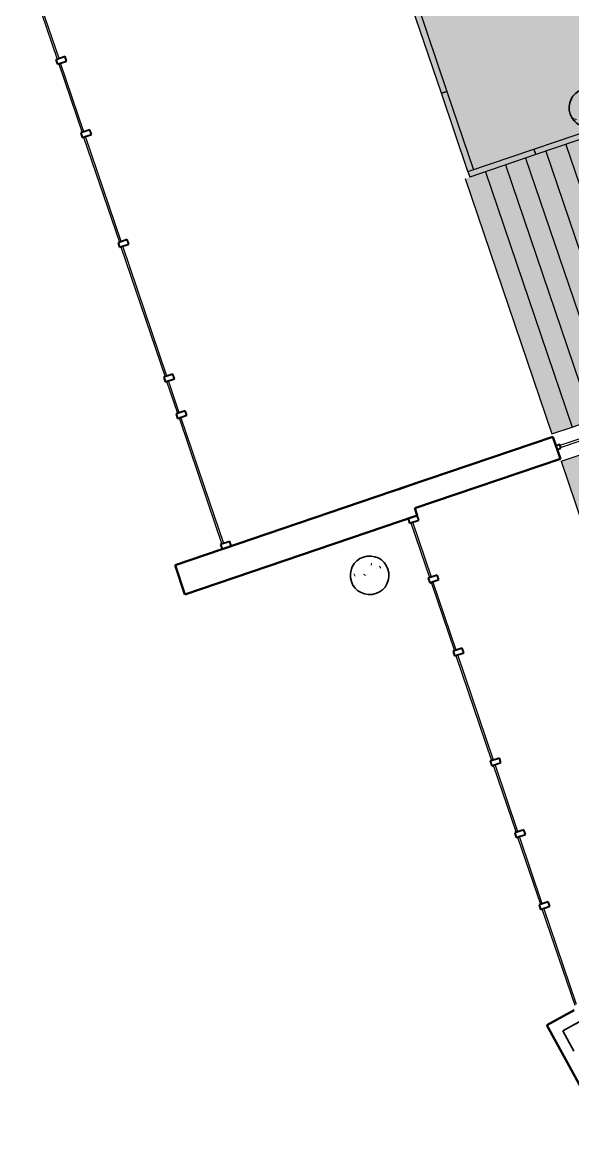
# Model space of a CAD drawing. Header units: inches. Extents: x 69231989 to 69233836, y 27661192 to 27663761.
# Drawn here: x 69232302 to 69232587, y 27662128 to 27662706 of the extents above; entities that cross this region are included whole.
import ezdxf

# ---------------------------------------------------------------- set-up
doc = ezdxf.new("R2010")
doc.units = ezdxf.units.IN
doc.header["$LTSCALE"] = 100
doc.header["$MEASUREMENT"] = 0
for name, color, linetype in [('A-COLS', 5, 'CONTINUOUS'), ('A-FLOR', 3, 'CONTINUOUS'), ('A-GLAZ', 1, 'CONTINUOUS'), ('A-WALL', 5, 'CONTINUOUS'), ('Rooms-Category-Color', 7, 'CONTINUOUS'), ('Rooms-College-Color', 7, 'CONTINUOUS'), ('Rooms-Department-Color', 7, 'CONTINUOUS'), ('Rooms-Division-Color', 7, 'CONTINUOUS')]:
    doc.layers.add(name, color=color, linetype=linetype)

msp = doc.modelspace()

# ---------------------------------------------------------------- hatches: boundary and pattern name
at = {"layer": 'A-COLS', "lineweight": 5}
h = msp.add_hatch(dxfattribs=at)
h.set_pattern_fill('FP_7', color=256, angle=108.76281, style=0, pattern_type=2)
h.set_pattern_definition([(338.76, (69232586.703, 27662656.86), (6.577, -26.854), [2.88, -31.68]), (283.76, (69232586.703, 27662656.86), (25.636, 14.335), [2.304, -25.344]), (29.21, (69232587.253, 27662654.622), (32.213, -12.52), [2.448, -26.924]), (334.95, (69232593.975, 27662659.33), (7.163, -40.85), [4.32, -47.52]), (25.4, (69232594.573, 27662655.926), (46.963, -21.95), [3.67, -40.386]), (279.95, (69232593.975, 27662659.33), (46.963, -21.95), [3.456, -38.016]), (309.76, (69232593.393, 27662655.077), (-7.267, -26.676), [2.88, -31.68]), (254.76, (69232593.393, 27662655.077), (29.37, 0.11), [2.304, -25.344]), (0.21, (69232592.788, 27662652.854), (22.104, -26.567), [2.448, -26.924]), (326.263, (69232586.703, 27662656.861), (12.2536, 3.6695), [1.267, -23.77, 1.267, -24.461, -25.44]), (326.263, (69232586.703, 27662656.861), (12.2536, 3.6695), [-50.765, 1.267, -24.173]), (296.26, (69232586.703, 27662656.86), (17.5894, -4.693), [1.267, -13.402, 1.267, -23.194, -9.696]), (296.26, (69232586.703, 27662656.86), (17.5894, -4.693), [-39.13, 1.267, -8.429]), (256.263, (69232583.949, 27662664.969), (5.774, -19.6883), [1.267, -8.333, 1.267, -28.685, -39.744]), (256.263, (69232583.949, 27662664.969), (5.774, -19.6883), [-39.552, 1.267, -38.477]), (246.26, (69232582.714, 27662668.605), (10.843, -19.968), [1.267, -11.213, 1.267, -18.624, -28.224]), (246.26, (69232582.714, 27662668.605), (10.843, -19.968), [-32.371, 1.267, -26.957])])
h.paths.add_polyline_path([(69232586.41, 27662657.72), (69232587.48, 27662655.92), (69232588.9, 27662654.38), (69232590.61, 27662653.18), (69232592.53, 27662652.35), (69232594.58, 27662651.95), (69232596.67, 27662651.97), (69232598.71, 27662652.44), (69232600.61, 27662653.31), (69232602.28, 27662654.56), (69232603.66, 27662656.13), (69232604.68, 27662657.96), (69232605.3, 27662659.96), (69232605.49, 27662662.04), (69232605.25, 27662664.11), (69232604.57, 27662666.09), (69232603.5, 27662667.89), (69232602.08, 27662669.42), (69232600.38, 27662670.63), (69232598.46, 27662671.46), (69232596.4, 27662671.86), (69232594.31, 27662671.84), (69232592.28, 27662671.37), (69232590.38, 27662670.5), (69232588.7, 27662669.25), (69232587.32, 27662667.67), (69232586.3, 27662665.85), (69232585.68, 27662663.85), (69232585.49, 27662661.77), (69232585.74, 27662659.7)], flags=0)
h = msp.add_hatch(dxfattribs=at)
h.set_pattern_fill('FP_11', color=256, angle=108.76281, style=0, pattern_type=2)
h.set_pattern_definition([(338.763, (69232586.704, 27662656.86), (6.5773, -26.8542), [2.88, -31.68]), (283.763, (69232586.704, 27662656.86), (25.6356, 14.3354), [2.304, -25.344]), (29.214, (69232587.252, 27662654.623), (32.2126, -12.5194), [2.448, -26.924]), (334.947, (69232593.976, 27662659.33), (7.1632, -40.8486), [4.32, -47.52]), (25.399, (69232594.572, 27662655.927), (46.9627, -21.9517), [3.671, -40.386]), (279.947, (69232593.976, 27662659.33), (46.963, -21.952), [3.456, -38.016]), (309.763, (69232593.393, 27662655.077), (-7.2665, -26.676), [2.88, -31.68]), (254.763, (69232593.393, 27662655.077), (29.3713, 0.1096), [2.304, -25.344]), (0.214, (69232592.788, 27662652.854), (22.1043, -26.5667), [2.448, -26.924]), (326.263, (69232586.704, 27662656.86), (12.25358, 3.66953), [1.267, -23.77, 1.267, -24.461, -25.44]), (326.263, (69232586.704, 27662656.86), (12.25358, 3.66953), [-50.765, 1.267, -24.173]), (296.263, (69232586.704, 27662656.86), (17.58944, -4.69334), [1.267, -13.402, 1.267, -23.194, -9.696]), (296.263, (69232586.704, 27662656.86), (17.58944, -4.69334), [-39.13, 1.267, -8.429]), (256.263, (69232583.95, 27662664.968), (5.7738, -19.68828), [1.267, -8.333, 1.267, -28.685, -39.744]), (256.263, (69232583.95, 27662664.968), (5.7738, -19.68828), [-39.552, 1.267, -38.477]), (246.263, (69232582.715, 27662668.604), (10.8433, -19.9682), [1.267, -11.213, 1.267, -18.624, -28.224]), (246.263, (69232582.715, 27662668.604), (10.8433, -19.9682), [-32.371, 1.267, -26.957])])
h.paths.add_polyline_path([(69232472.48, 27662417.79), (69232473.16, 27662415.81), (69232474.22, 27662414.01), (69232475.64, 27662412.48), (69232477.35, 27662411.27), (69232479.27, 27662410.45), (69232481.32, 27662410.04), (69232483.41, 27662410.07), (69232485.45, 27662410.53), (69232487.35, 27662411.4), (69232489.03, 27662412.66), (69232490.4, 27662414.23), (69232491.42, 27662416.05), (69232492.04, 27662418.05), (69232492.23, 27662420.13), (69232491.99, 27662422.21), (69232491.32, 27662424.19), (69232490.25, 27662425.98), (69232488.83, 27662427.52), (69232487.12, 27662428.72), (69232485.2, 27662429.55), (69232483.15, 27662429.96), (69232481.06, 27662429.93), (69232478.98, 27662429.45), (69232477.12, 27662428.59), (69232475.45, 27662427.34), (69232474.07, 27662425.77), (69232473.05, 27662423.94), (69232472.43, 27662421.95), (69232472.24, 27662419.86)], flags=0)
h = msp.add_hatch(dxfattribs=at)
h.set_pattern_fill('FP_20', color=256, angle=-241.23719, style=0, pattern_type=2)
h.set_pattern_definition([(338.763, (69232586.704, 27662656.86), (6.5773, -26.8542), [2.88, -31.68]), (283.763, (69232586.704, 27662656.86), (25.6356, 14.3354), [2.304, -25.344]), (29.214, (69232587.252, 27662654.623), (32.2126, -12.5194), [2.448, -26.924]), (334.947, (69232593.976, 27662659.33), (7.1632, -40.8486), [4.32, -47.52]), (25.399, (69232594.573, 27662655.927), (46.9627, -21.9517), [3.671, -40.386]), (279.947, (69232593.976, 27662659.33), (46.9628, -21.952), [3.456, -38.016]), (309.763, (69232593.393, 27662655.077), (-7.2665, -26.6759), [2.88, -31.68]), (254.763, (69232593.393, 27662655.077), (29.3713, 0.1096), [2.304, -25.344]), (0.214, (69232592.787, 27662652.854), (22.1043, -26.5667), [2.448, -26.924]), (326.2628, (69232586.704, 27662656.86), (12.25358, 3.66953), [1.267, -23.77, 1.267, -24.461, -25.44]), (326.2628, (69232586.704, 27662656.86), (12.25358, 3.66953), [-50.765, 1.267, -24.173]), (296.2628, (69232586.704, 27662656.86), (17.58944, -4.69334), [1.267, -13.402, 1.267, -23.194, -9.696]), (296.2628, (69232586.704, 27662656.86), (17.58944, -4.69334), [-39.13, 1.267, -8.429]), (256.2628, (69232583.95, 27662664.968), (5.7738, -19.68828), [1.267, -8.333, 1.267, -28.685, -39.744]), (256.2628, (69232583.95, 27662664.968), (5.7738, -19.68828), [-39.552, 1.267, -38.477]), (246.263, (69232582.714, 27662668.605), (10.8433, -19.96816), [1.267, -11.213, 1.267, -18.624, -28.224]), (246.263, (69232582.714, 27662668.605), (10.8433, -19.96816), [-32.371, 1.267, -26.957])])
h.paths.add_polyline_path([(69232582.2, 27662184.39), (69232587.98, 27662173.87), (69232609.01, 27662185.42), (69232603.24, 27662195.94), (69232584.25, 27662185.52)], flags=0)
at = {"layer": 'Rooms-Category-Color', "true_color": 0x728ef3}
msp.add_hatch(color=171, dxfattribs=at).paths.add_polyline_path([(69232774.08, 27662558.61), (69232828.05, 27662576.94), (69232827.87, 27662577.48), (69232798.84, 27662662.93), (69232785.03, 27662703.59), (69232790, 27662705.28), (69232802.65, 27662668.05), (69232880.47, 27662694.49), (69232867.82, 27662731.71), (69232903.98, 27662744), (69232842.06, 27662926.26), (69232692.78, 27662875.55), (69232615, 27662849.13), (69232614.65, 27662849.01), (69232564.75, 27662832.06), (69232543.68, 27662824.9), (69232541.2, 27662824.06), (69232540.36, 27662826.55), (69232536.72, 27662837.26), (69232529.3, 27662859.09), (69232528.45, 27662861.58), (69232523.81, 27662875.24), (69232471.14, 27662857.35), (69232488.53, 27662806.17), (69232474.56, 27662801.42), (69232534.13, 27662626.08), (69232728.71, 27662692.18)])
at = {"layer": 'Rooms-Category-Color', "true_color": 0xadadad}
for points in [[(69232728.71, 27662692.18), (69232773.58, 27662560.09), (69232576.63, 27662493.19), (69232565.09, 27662527.15), (69232531.76, 27662625.27)], [(69232581.44, 27662479.04), (69232600.09, 27662424.13), (69232787.52, 27662487.93), (69232768.92, 27662542.73)]]:
    msp.add_hatch(color=253, dxfattribs=at).paths.add_polyline_path(points)
at = {"layer": 'Rooms-College-Color', "true_color": 0xadadad}
for points in [[(69232774.08, 27662558.61), (69232828.05, 27662576.94), (69232827.87, 27662577.48), (69232798.84, 27662662.93), (69232785.03, 27662703.59), (69232790, 27662705.28), (69232802.65, 27662668.05), (69232880.47, 27662694.49), (69232867.82, 27662731.71), (69232903.98, 27662744), (69232842.06, 27662926.26), (69232692.78, 27662875.55), (69232615, 27662849.13), (69232614.65, 27662849.01), (69232564.75, 27662832.06), (69232543.68, 27662824.9), (69232541.2, 27662824.06), (69232540.36, 27662826.55), (69232536.72, 27662837.26), (69232529.3, 27662859.09), (69232528.45, 27662861.58), (69232523.81, 27662875.24), (69232471.14, 27662857.35), (69232488.53, 27662806.17), (69232474.56, 27662801.42), (69232534.13, 27662626.08), (69232728.71, 27662692.18)], [(69232728.71, 27662692.18), (69232773.58, 27662560.09), (69232576.63, 27662493.19), (69232565.09, 27662527.15), (69232531.76, 27662625.27)], [(69232581.44, 27662479.04), (69232600.09, 27662424.13), (69232787.52, 27662487.93), (69232768.92, 27662542.73)]]:
    msp.add_hatch(color=253, dxfattribs=at).paths.add_polyline_path(points)
at = {"layer": 'Rooms-Department-Color', "true_color": 0x604aed}
msp.add_hatch(color=173, dxfattribs=at).paths.add_polyline_path([(69232774.08, 27662558.61), (69232828.05, 27662576.94), (69232827.87, 27662577.48), (69232798.84, 27662662.93), (69232785.03, 27662703.59), (69232790, 27662705.28), (69232802.65, 27662668.05), (69232880.47, 27662694.49), (69232867.82, 27662731.71), (69232903.98, 27662744), (69232842.06, 27662926.26), (69232692.78, 27662875.55), (69232615, 27662849.13), (69232614.65, 27662849.01), (69232564.75, 27662832.06), (69232543.68, 27662824.9), (69232541.2, 27662824.06), (69232540.36, 27662826.55), (69232536.72, 27662837.26), (69232529.3, 27662859.09), (69232528.45, 27662861.58), (69232523.81, 27662875.24), (69232471.14, 27662857.35), (69232488.53, 27662806.17), (69232474.56, 27662801.42), (69232534.13, 27662626.08), (69232728.71, 27662692.18)])
at = {"layer": 'Rooms-Department-Color', "true_color": 0xacacac}
for points in [[(69232728.71, 27662692.18), (69232773.58, 27662560.09), (69232576.63, 27662493.19), (69232565.09, 27662527.15), (69232531.76, 27662625.27)], [(69232581.44, 27662479.04), (69232600.09, 27662424.13), (69232787.52, 27662487.93), (69232768.92, 27662542.73)]]:
    msp.add_hatch(color=253, dxfattribs=at).paths.add_polyline_path(points)
at = {"layer": 'Rooms-Division-Color', "true_color": 0x604aed}
msp.add_hatch(color=173, dxfattribs=at).paths.add_polyline_path([(69232774.08, 27662558.61), (69232828.05, 27662576.94), (69232827.87, 27662577.48), (69232798.84, 27662662.93), (69232785.03, 27662703.59), (69232790, 27662705.28), (69232802.65, 27662668.05), (69232880.47, 27662694.49), (69232867.82, 27662731.71), (69232903.98, 27662744), (69232842.06, 27662926.26), (69232692.78, 27662875.55), (69232615, 27662849.13), (69232614.65, 27662849.01), (69232564.75, 27662832.06), (69232543.68, 27662824.9), (69232541.2, 27662824.06), (69232540.36, 27662826.55), (69232536.72, 27662837.26), (69232529.3, 27662859.09), (69232528.45, 27662861.58), (69232523.81, 27662875.24), (69232471.14, 27662857.35), (69232488.53, 27662806.17), (69232474.56, 27662801.42), (69232534.13, 27662626.08), (69232728.71, 27662692.18)])
at = {"layer": 'Rooms-Division-Color', "true_color": 0xadadad}
for points in [[(69232728.71, 27662692.18), (69232773.58, 27662560.09), (69232576.63, 27662493.19), (69232565.09, 27662527.15), (69232531.76, 27662625.27)], [(69232581.44, 27662479.04), (69232600.09, 27662424.13), (69232787.52, 27662487.93), (69232768.92, 27662542.73)]]:
    msp.add_hatch(color=253, dxfattribs=at).paths.add_polyline_path(points)

# ---------------------------------------------------------------- linework, layer by layer
at = {"layer": 'A-COLS', "lineweight": 35}
for p, q in [((69232582.2, 27662184.39), (69232603.24, 27662195.94)), ((69232587.98, 27662173.87), (69232582.2, 27662184.39))]:
    msp.add_line(p, q, dxfattribs=at)
for centre, start, end in [((69232595.49, 27662661.9), 108.76281, 288.76281), ((69232482.24, 27662420), 108.76281, 288.76281), ((69232482.24, 27662420), 288.76281, 108.76281)]:
    msp.add_arc(centre, 10, start, end, dxfattribs=at)
at = {"layer": 'A-FLOR'}
for p, q in [((69232583.84, 27662642.96), (69232628.71, 27662510.88)), ((69232563.01, 27662635.89), (69232607.88, 27662503.8)), ((69232573.42, 27662639.43), (69232618.3, 27662507.34)), ((69232542.18, 27662628.81), (69232587.05, 27662496.72)), ((69232552.59, 27662632.35), (69232597.46, 27662500.26)), ((69232531.76, 27662625.27), (69232576.63, 27662493.19)), ((69232576.63, 27662493.19), (69232587.05, 27662496.72)), ((69232587.05, 27662496.72), (69232597.46, 27662500.26)), ((69232581.44, 27662479.04), (69232591.85, 27662482.58)), ((69232581.44, 27662479.04), (69232600.09, 27662424.13))]:
    msp.add_line(p, q, dxfattribs=at)
at = {"layer": 'A-GLAZ'}
for p, q in [((69232302.39, 27662740.3), (69232320.48, 27662687.03)), ((69232321.43, 27662687.36), (69232303.34, 27662740.62)), ((69232320.48, 27662687.03), (69232321.43, 27662687.36)), ((69232322.23, 27662684.99), (69232321.29, 27662684.67)), ((69232321.29, 27662684.67), (69232333.35, 27662649.16)), ((69232334.3, 27662649.48), (69232322.23, 27662684.99)), ((69232333.35, 27662649.16), (69232334.3, 27662649.48)), ((69232335.1, 27662647.11), (69232334.15, 27662646.79)), ((69232334.15, 27662646.79), (69232352.65, 27662592.35)), ((69232353.59, 27662592.67), (69232335.1, 27662647.11)), ((69232352.65, 27662592.35), (69232353.59, 27662592.67)), ((69232353.45, 27662589.98), (69232376.29, 27662522.75)), ((69232377.24, 27662523.08), (69232354.4, 27662590.3)), ((69232764.49, 27662549.54), (69232580.8, 27662487.14)), ((69232581.12, 27662486.2), (69232764.81, 27662548.6)), ((69232378.04, 27662520.71), (69232377.09, 27662520.39)), ((69232377.09, 27662520.39), (69232382.72, 27662503.82)), ((69232383.67, 27662504.14), (69232378.04, 27662520.71)), ((69232382.72, 27662503.82), (69232383.67, 27662504.14)), ((69232384.47, 27662501.77), (69232383.53, 27662501.45)), ((69232399.44, 27662457.75), (69232384.47, 27662501.77)), ((69232625.78, 27662502.42), (69232580.8, 27662487.14)), ((69232383.53, 27662501.45), (69232398.5, 27662457.43)), ((69232581.12, 27662486.2), (69232626.1, 27662501.48)), ((69232580.8, 27662487.14), (69232581.12, 27662486.2)), ((69232580.8, 27662487.14), (69232581.12, 27662486.2)), ((69232398.5, 27662457.43), (69232405.73, 27662436.12)), ((69232406.68, 27662436.44), (69232399.44, 27662457.75)), ((69232504.57, 27662447.52), (69232503.62, 27662447.2)), ((69232503.62, 27662447.2), (69232513.27, 27662418.79)), ((69232514.22, 27662419.11), (69232504.57, 27662447.52)), ((69232405.73, 27662436.12), (69232406.68, 27662436.44)), ((69232513.26, 27662418.79), (69232514.21, 27662419.11)), ((69232515.01, 27662416.74), (69232514.06, 27662416.42)), ((69232514.06, 27662416.42), (69232526.12, 27662380.91)), ((69232527.07, 27662381.23), (69232515.01, 27662416.74)), ((69232526.12, 27662380.91), (69232527.07, 27662381.23)), ((69232527.88, 27662378.87), (69232526.93, 27662378.55)), ((69232526.93, 27662378.55), (69232545.42, 27662324.1)), ((69232546.37, 27662324.42), (69232527.88, 27662378.87)), ((69232545.42, 27662324.1), (69232546.37, 27662324.42)), ((69232546.23, 27662321.73), (69232558.05, 27662286.94)), ((69232559, 27662287.26), (69232547.17, 27662322.06)), ((69232558.05, 27662286.94), (69232559, 27662287.26)), ((69232559.8, 27662284.89), (69232558.85, 27662284.57)), ((69232558.85, 27662284.57), (69232570.67, 27662249.77)), ((69232571.62, 27662250.09), (69232559.8, 27662284.89)), ((69232572.42, 27662247.73), (69232571.48, 27662247.41)), ((69232571.48, 27662247.41), (69232588.41, 27662197.57)), ((69232589.35, 27662197.9), (69232572.42, 27662247.73))]:
    msp.add_line(p, q, dxfattribs=at)
at = {"layer": 'A-GLAZ', "lineweight": 40, "extrusion": (0, 0, -1)}
for p, q in [((69232324.51, 27662688.4), (69232319.77, 27662686.79)), ((69232319.77, 27662686.79), (69232320.58, 27662684.43)), ((69232325.31, 27662686.03), (69232324.51, 27662688.4)), ((69232320.58, 27662684.43), (69232325.31, 27662686.03)), ((69232337.37, 27662650.53), (69232332.64, 27662648.92)), ((69232332.64, 27662648.92), (69232333.44, 27662646.55)), ((69232333.44, 27662646.55), (69232338.18, 27662648.16)), ((69232338.18, 27662648.16), (69232337.37, 27662650.53)), ((69232356.67, 27662593.72), (69232351.94, 27662592.11)), ((69232351.94, 27662592.11), (69232352.74, 27662589.74)), ((69232352.74, 27662589.74), (69232357.48, 27662591.35)), ((69232357.48, 27662591.35), (69232356.67, 27662593.72)), ((69232380.31, 27662524.12), (69232375.58, 27662522.51)), ((69232375.58, 27662522.51), (69232376.38, 27662520.15)), ((69232376.38, 27662520.15), (69232381.12, 27662521.75)), ((69232381.12, 27662521.75), (69232380.31, 27662524.12)), ((69232386.75, 27662505.18), (69232382.01, 27662503.58)), ((69232382.01, 27662503.58), (69232382.82, 27662501.21)), ((69232382.82, 27662501.21), (69232387.55, 27662502.82)), ((69232387.55, 27662502.82), (69232386.75, 27662505.18)), ((69232409.76, 27662437.49), (69232405.02, 27662435.88)), ((69232405.02, 27662435.88), (69232405.83, 27662433.51)), ((69232405.83, 27662433.51), (69232410.56, 27662435.12)), ((69232410.56, 27662435.12), (69232409.76, 27662437.49)), ((69232517.28, 27662420.15), (69232512.55, 27662418.55)), ((69232512.55, 27662418.55), (69232513.35, 27662416.18)), ((69232513.35, 27662416.18), (69232518.09, 27662417.79)), ((69232518.09, 27662417.79), (69232517.28, 27662420.15)), ((69232530.15, 27662382.28), (69232525.41, 27662380.67)), ((69232525.41, 27662380.67), (69232526.22, 27662378.3)), ((69232530.95, 27662379.91), (69232530.15, 27662382.28)), ((69232526.22, 27662378.3), (69232530.95, 27662379.91)), ((69232549.45, 27662325.47), (69232544.71, 27662323.86)), ((69232544.71, 27662323.86), (69232545.52, 27662321.49)), ((69232545.52, 27662321.49), (69232550.25, 27662323.1)), ((69232550.25, 27662323.1), (69232549.45, 27662325.47)), ((69232562.07, 27662288.3), (69232557.34, 27662286.7)), ((69232562.88, 27662285.94), (69232562.07, 27662288.3)), ((69232557.34, 27662286.7), (69232558.14, 27662284.33)), ((69232558.14, 27662284.33), (69232562.88, 27662285.94)), ((69232574.7, 27662251.14), (69232569.96, 27662249.53)), ((69232569.96, 27662249.53), (69232570.77, 27662247.16)), ((69232570.77, 27662247.16), (69232575.5, 27662248.77)), ((69232575.5, 27662248.77), (69232574.7, 27662251.14))]:
    msp.add_line(p, q, dxfattribs=at)
at = {"layer": 'A-GLAZ', "lineweight": 40}
for p, q in [((69232580.64, 27662487.62), (69232578.74, 27662486.97)), ((69232580.64, 27662487.62), (69232578.74, 27662486.97)), ((69232579.39, 27662485.08), (69232581.28, 27662485.72)), ((69232579.39, 27662485.08), (69232581.28, 27662485.72)), ((69232581.28, 27662485.72), (69232580.64, 27662487.62)), ((69232581.28, 27662485.72), (69232580.64, 27662487.62)), ((69232506.84, 27662450.93), (69232502.11, 27662449.32)), ((69232507.65, 27662448.56), (69232506.84, 27662450.93)), ((69232502.11, 27662449.32), (69232502.91, 27662446.96)), ((69232502.91, 27662446.96), (69232507.65, 27662448.56))]:
    msp.add_line(p, q, dxfattribs=at)
at = {"layer": 'A-WALL'}
for p, q in [((69232506.82, 27662715.81), (69232522.25, 27662670.36)), ((69232519.41, 27662669.4), (69232503.98, 27662714.85)), ((69232519.41, 27662669.4), (69232522.25, 27662670.36)), ((69232522.25, 27662670.36), (69232519.41, 27662669.4)), ((69232533.17, 27662628.92), (69232519.41, 27662669.4)), ((69232522.25, 27662670.36), (69232536.01, 27662629.88)), ((69232567.25, 27662640.5), (69232608.91, 27662654.65)), ((69232609.88, 27662651.81), (69232568.22, 27662637.66)), ((69232533.17, 27662628.92), (69232567.25, 27662640.5)), ((69232567.25, 27662640.5), (69232568.22, 27662637.66)), ((69232568.22, 27662637.66), (69232567.25, 27662640.5)), ((69232568.22, 27662637.66), (69232534.13, 27662626.08)), ((69232533.17, 27662628.92), (69232534.13, 27662626.08))]:
    msp.add_line(p, q, dxfattribs=at)
at = {"layer": 'A-WALL', "lineweight": 50}
for p, q in [((69232577.14, 27662491.71), (69232501.71, 27662466.09)), ((69232581, 27662480.34), (69232577.14, 27662491.71)), ((69232505.57, 27662454.72), (69232581, 27662480.34)), ((69232506.19, 27662467.61), (69232496.95, 27662464.47)), ((69232501.7, 27662466.08), (69232381.45, 27662425.23)), ((69232386.59, 27662410.08), (69232506.84, 27662450.93)), ((69232506.84, 27662450.93), (69232505.57, 27662454.72)), ((69232381.45, 27662425.23), (69232386.59, 27662410.08)), ((69232588.1, 27662194.96), (69232573.96, 27662187.2)), ((69232573.96, 27662187.2), (69232606.45, 27662128))]:
    msp.add_line(p, q, dxfattribs=at)

doc.saveas('drawing.dxf')
